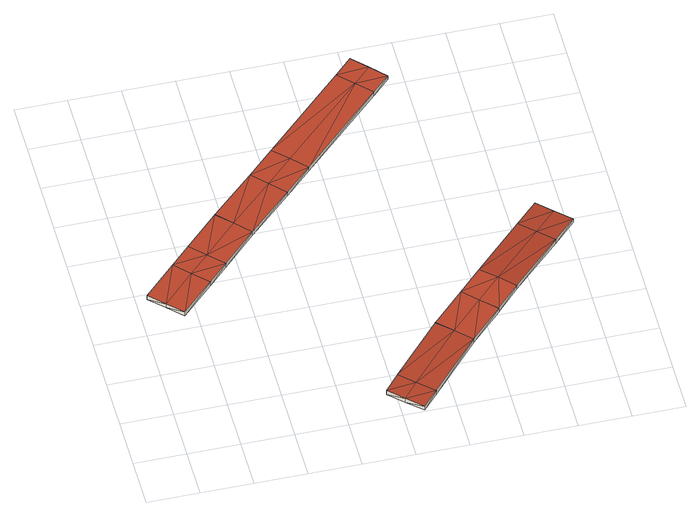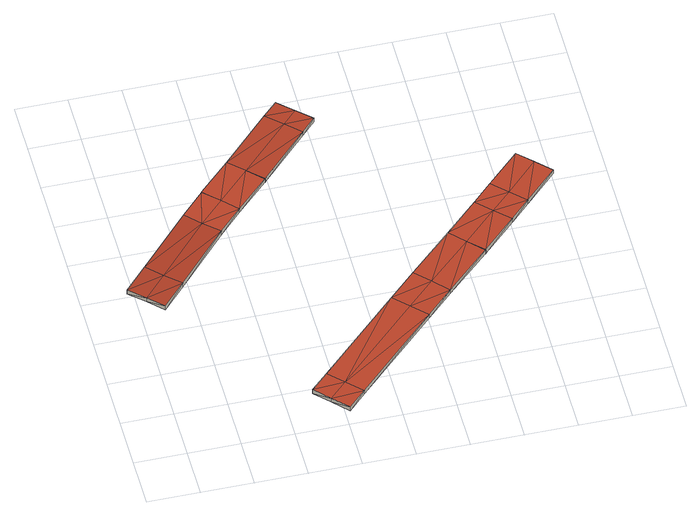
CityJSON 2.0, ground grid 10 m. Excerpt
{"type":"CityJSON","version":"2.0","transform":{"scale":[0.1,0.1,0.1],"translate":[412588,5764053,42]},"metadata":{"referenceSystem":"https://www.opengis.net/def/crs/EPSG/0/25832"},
"CityObjects":{
"building1":{"type":"Building","attributes":{"Geometrietyp2DReferenz":"2000","Gemeindeschluessel":"05570044","function":"53001_1800","roofType":"9999","measuredHeight":1},"geometry":[{"type":"Solid","lod":"2","boundaries":[[[[0,1,2]],[[1,3,2]],[[4,5,0]],[[5,1,0]],[[6,7,4]],[[7,5,4]],[[8,9,6]],[[9,7,6]],[[10,11,8]],[[11,9,8]],[[12,13,10]],[[13,11,10]],[[14,15,12]],[[15,13,12]],[[16,17,14]],[[17,15,14]],[[18,19,16]],[[19,17,16]],[[20,21,18]],[[21,19,18]],[[22,23,20]],[[23,21,20]],[[24,25,22]],[[25,23,22]],[[26,27,24]],[[27,25,24]],[[28,29,26]],[[29,27,26]],[[30,31,28]],[[31,29,28]],[[32,33,30]],[[33,31,30]],[[34,35,32]],[[35,33,32]],[[36,37,34]],[[37,35,34]],[[38,39,36]],[[39,37,36]],[[2,3,38]],[[3,39,38]],[[3,1,5]],[[3,5,40]],[[40,5,41]],[[41,5,7]],[[41,7,9]],[[41,9,42]],[[42,9,11]],[[42,11,13]],[[42,13,15]],[[42,15,43]],[[43,15,44]],[[44,15,17]],[[44,17,45]],[[45,17,19]],[[45,19,23]],[[23,19,21]],[[39,3,40]],[[39,40,37]],[[37,40,35]],[[35,40,41]],[[35,41,33]],[[33,41,42]],[[33,42,43]],[[33,43,31]],[[31,43,29]],[[29,43,44]],[[25,45,23]],[[29,44,45]],[[29,45,27]],[[27,45,25]],[[2,4,0]],[[2,46,4]],[[46,47,4]],[[47,6,4]],[[47,8,6]],[[47,48,8]],[[48,10,8]],[[48,12,10]],[[48,14,12]],[[48,49,14]],[[49,50,14]],[[50,16,14]],[[50,51,16]],[[51,18,16]],[[51,22,18]],[[22,20,18]],[[38,46,2]],[[38,36,46]],[[36,34,46]],[[34,47,46]],[[34,32,47]],[[32,48,47]],[[32,49,48]],[[32,30,49]],[[30,28,49]],[[28,50,49]],[[28,51,50]],[[28,26,51]],[[26,24,51]],[[24,22,51]]]],"semantics":{"surfaces":[{"type":"WallSurface"},{"type":"GroundSurface"},{"type":"RoofSurface"}],"values":[[0,0,0,0,0,0,0,0,0,0,0,0,0,0,0,0,0,0,0,0,0,0,0,0,0,0,0,0,0,0,0,0,0,0,0,0,0,0,0,0,1,1,1,1,1,1,1,1,1,1,1,1,1,1,1,1,1,1,1,1,1,1,1,1,1,1,1,1,1,1,2,2,2,2,2,2,2,2,2,2,2,2,2,2,2,2,2,2,2,2,2,2,2,2,2,2,2,2,2,2]]}}]},
"building2":{"type":"Building","attributes":{"Geometrietyp2DReferenz":"2000","Gemeindeschluessel":"05515000","function":"53001_1800","roofType":"9999","measuredHeight":1},"geometry":[{"type":"Solid","lod":"2","boundaries":[[[[52,53,54]],[[53,55,54]],[[56,57,52]],[[57,53,52]],[[58,59,56]],[[59,57,56]],[[60,61,58]],[[61,59,58]],[[62,63,60]],[[63,61,60]],[[64,65,62]],[[65,63,62]],[[66,67,64]],[[67,65,64]],[[68,69,66]],[[69,67,66]],[[70,71,68]],[[71,69,68]],[[72,73,70]],[[73,71,70]],[[74,75,72]],[[75,73,72]],[[76,77,74]],[[77,75,74]],[[78,79,76]],[[79,77,76]],[[80,81,78]],[[81,79,78]],[[82,83,80]],[[83,81,80]],[[84,85,82]],[[85,83,82]],[[86,87,84]],[[87,85,84]],[[88,89,86]],[[89,87,86]],[[54,55,88]],[[55,89,88]],[[57,90,53]],[[53,90,55]],[[59,91,57]],[[57,91,90]],[[61,92,91]],[[61,91,59]],[[67,93,65]],[[65,94,92]],[[65,92,63]],[[63,92,61]],[[65,93,94]],[[69,71,67]],[[67,71,93]],[[90,87,55]],[[55,87,89]],[[91,85,90]],[[90,85,87]],[[92,83,91]],[[91,83,85]],[[94,79,81]],[[94,81,83]],[[94,83,92]],[[93,75,94]],[[94,75,77]],[[94,77,79]],[[71,73,93]],[[93,73,75]],[[56,52,95]],[[52,54,95]],[[58,56,96]],[[56,95,96]],[[60,96,97]],[[60,58,96]],[[64,97,98]],[[64,62,97]],[[62,60,97]],[[66,64,99]],[[64,98,99]],[[68,66,70]],[[66,99,70]],[[95,54,86]],[[54,88,86]],[[96,95,84]],[[95,86,84]],[[97,96,82]],[[96,84,82]],[[98,80,78]],[[98,82,80]],[[98,97,82]],[[70,99,72]],[[99,98,74]],[[98,76,74]],[[98,78,76]],[[99,74,72]]]],"semantics":{"surfaces":[{"type":"WallSurface"},{"type":"GroundSurface"},{"type":"RoofSurface"}],"values":[[0,0,0,0,0,0,0,0,0,0,0,0,0,0,0,0,0,0,0,0,0,0,0,0,0,0,0,0,0,0,0,0,0,0,0,0,0,0,1,1,1,1,1,1,1,1,1,1,1,1,1,1,1,1,1,1,1,1,1,1,1,1,1,1,1,2,2,2,2,2,2,2,2,2,2,2,2,2,2,2,2,2,2,2,2,2,2,2,2,2,2,2]]}}]}
},
"vertices":[
[8,336,72],[8,336,62],[36,308,72],[36,308,62],[70,398,72],[70,398,62],[108,436,72],[108,436,62],[173,500,73],[173,500,63],[173,501,73],[173,501,63],[174,501,73],[174,501,63],[259,581,73],[259,581,63],[310,631,73],[310,631,63],[468,785,72],[468,785,62],[502,819,72],[502,819,62],[530,790,72],[530,790,62],[558,761,72],[558,761,62],[524,728,72],[524,728,62],[366,574,73],[366,574,63],[314,523,73],[314,523,63],[229,443,73],[229,443,63],[165,379,72],[165,379,62],[127,341,72],[127,341,62],[64,280,72],[64,280,62],[98,370,62],[137,408,62],[201,472,63],[286,552,63],[338,603,63],[496,757,62],[98,370,72],[137,408,72],[201,472,73],[286,552,73],[338,603,73],[496,757,72],
[811,390,15],[811,390,5],[782,417,15],[782,417,5],[768,345,18],[768,345,8],[671,244,26],[671,244,16],[626,197,26],[626,197,16],[626,196,26],[626,196,16],[564,135,25],[564,135,15],[470,33,18],[470,33,8],[441,3,15],[441,3,5],[412,30,15],[412,30,5],[383,57,15],[383,57,5],[411,88,18],[411,88,8],[506,190,25],[506,190,15],[506,191,25],[506,191,15],[507,191,25],[507,191,15],[569,253,26],[569,253,16],[614,299,26],[614,299,16],[710,400,18],[710,400,8],[753,445,15],[753,445,5],[739,373,8],[643,272,16],[597,225,16],[440,61,8],[535,163,15],[739,373,18],[643,272,26],[597,225,26],[535,163,25],[440,61,18]
]}
